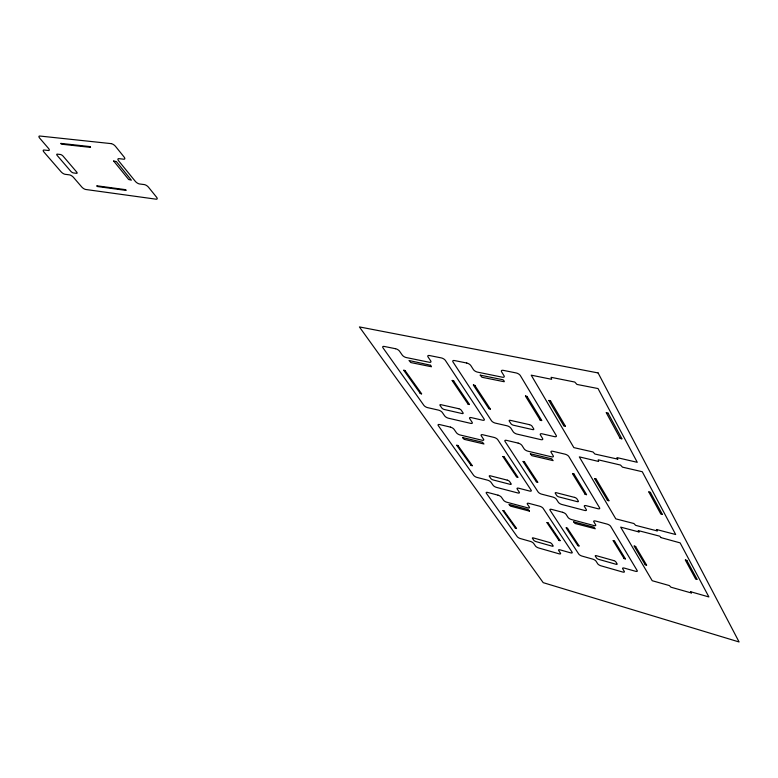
<?xml version="1.0" encoding="UTF-8"?>
<svg xmlns="http://www.w3.org/2000/svg" width="778" height="778" viewBox="0 0 778 778"><rect width="100%" height="100%" fill="white"/><g stroke="black" fill="none" stroke-linecap="round" stroke-linejoin="round"><path stroke-width="1.17" d="M509.143 504.65L510.524 506.128L529.41 511.117M529.429 511.02L528.097 509.522L509.162 504.504M660.814 537.423L659.734 536.188L638.32 530.606M639.001 531.967L620.659 527.124L652.207 580.719L669.362 585.571L670.937 587.195L691.311 592.962M657.147 530.907L635.665 525.354L633.885 523.516L615.797 518.858L579.309 456.871L598.613 461.461L598.214 459.817L620.513 465.059L622.468 467.14L642.268 471.721L675.683 534.525L656.496 529.507M606.325 412.534L608.211 413.167M608.124 413.303L621.904 438.753M690.757 591.766L708.894 596.95L680.128 542.879L660.794 537.559M620.056 438.14L606.266 412.7M621.817 438.899L619.988 438.277M548.918 400.398L550.698 401.01M550.62 401.147L565.421 426.208M563.68 425.605L548.85 400.553M565.334 426.354L563.622 425.77M525.52 395.885L527.251 396.488M527.163 396.634L541.741 420.46M540.049 419.867L525.451 396.06M541.644 420.606L539.99 420.052M648.862 491.803L650.593 492.386M650.447 492.542L662.253 514.2M452.213 380.374L453.827 380.957M453.739 381.103L469.435 404.404M473.413 384.857L475.057 385.45M474.94 385.596L490.354 409.053M660.571 513.616L648.803 491.978M662.156 514.346L660.503 513.781M467.86 403.84L452.135 380.539M469.338 404.56L467.792 404.006M572.55 473.491L574.145 474.045M488.749 408.479L473.345 385.042M574.076 474.201L586.573 494.594M490.247 409.199L488.672 408.625M594.723 478.558L596.356 479.112M596.259 479.277L608.96 500.682M585.007 494.049L572.482 473.656M586.486 494.75L584.949 494.215M685.389 559.897L686.984 560.442M686.906 560.598L697.039 579.231M607.355 500.118L594.664 478.733M608.863 500.828L607.297 500.283M403.84 370.143L405.367 370.707M405.26 370.853L421.647 393.794M695.464 578.686L685.34 560.063M696.913 579.377L695.474 578.89M502.948 456.453L504.445 456.997M504.358 457.143L517.895 477.196M523.117 461.393L524.644 461.938M524.547 462.083L537.802 482.243M420.159 393.25L403.763 370.309M421.55 393.95L420.101 393.435M536.314 481.708L523.079 461.578M634.216 545.962L635.743 546.496M635.645 546.642L646.625 565.129M537.666 482.389L536.266 481.883M645.137 564.604L634.158 546.117M646.547 565.275L645.127 564.799M456.803 445.152L458.232 445.677M458.135 445.823L472.314 465.643M613.2 540.545L614.678 541.07M614.571 541.216L625.424 558.857M516.446 476.671L502.889 456.608M517.808 477.342L516.368 476.817M623.985 558.341L613.161 540.729M625.288 558.993L623.907 558.487M547.022 522.515L548.402 523.02M548.325 523.166L560.102 540.593M566.238 527.747L567.639 528.262M567.532 528.398L579.065 545.893M470.933 465.137L456.754 445.327M472.217 465.789L470.865 465.302M558.76 540.107L546.963 522.67M560.014 540.739L558.721 540.282M577.694 545.397L566.18 527.922M578.968 546.039L577.665 545.592M502.987 510.524L504.29 511.01M504.193 511.146L516.573 528.427M515.299 527.961L502.928 510.689M516.485 528.573L515.24 528.116M690.708 591.902L691.37 592.865M639.039 531.87L638.271 530.732M656.447 529.653L657.206 530.8M430.604 365.242L409.024 360.506L410.803 362.558L431.508 366.759L430.594 365.329M573.697 521.902L575.049 523.487L595.248 528.768L593.964 527.202L573.707 521.863M617.751 459.137L594.917 454.041L592.972 451.96L573.853 447.613L531.199 375.161L551.631 379.314L551.106 377.32L574.777 382.047L576.975 384.439L598.029 388.553L637.27 462.317L616.944 457.6L617.751 459.108M462.579 437.576L464.155 439.356L483.955 443.985L482.399 442.186L462.579 437.576M113.666 161.017L128.671 179.504L131.356 180.175L116.408 161.6L113.666 161.017M480.23 375.152L481.952 377.262L503.473 381.599C505.476 382.523 503.201 379.149 502.228 379.596L480.23 375.152M530.353 453.846L531.88 455.665L553.119 460.634L551.68 458.816L530.382 453.807M111.108 143.619L39.834 136.033A3.598 1.303 36.8 0 0 39.717 138.183L48.528 148.413A3.55 1.274 36.6 0 1 48.392 150.504L44.093 150.008A3.52 1.264 36.5 0 0 43.967 152.07L61.073 171.792A3.452 1.235 36 0 0 65.138 174.301L69.407 174.856A3.443 1.235 35.9 0 1 73.482 177.374L81.768 187.002A3.413 1.225 35.7 0 0 85.804 189.492L156.086 199.187A3.53 1.352 35.1 0 0 156.592 197.233L148.501 187.216A3.559 1.371 35.3 0 0 144.261 184.581L139.563 183.968A3.569 1.371 35.5 0 1 135.323 181.342L118.596 160.803A3.647 1.41 36 0 1 118.985 158.654L123.721 159.208A3.676 1.43 36.1 0 0 124.12 157.039L115.504 146.361A3.715 1.449 36.3 0 0 111.108 143.619M89.898 146.575L60.694 143.366L61.374 144.163L90.569 147.382L89.898 146.575M60.383 154.491L57.339 154.132A2.353 0.856 36.4 0 0 57.232 155.512L70.749 171.248A2.315 0.836 36 0 0 73.482 172.94L76.507 173.329A2.324 0.836 36 0 0 76.662 172.006L63.164 156.213A2.363 0.856 36.4 0 0 60.383 154.491M125.569 189.657L96.676 185.767L97.308 186.516L126.192 190.416L125.569 189.657M598.107 372.944L359.397 326.916L543.209 582.654L739.1 641.976L598.107 372.944M395.545 348.719L384.215 346.443A3.307 1.303 30.2 0 0 383.009 347.863L423.854 405.328A3.131 1.167 29 0 0 427.589 407.633L438.529 410.132A3.141 1.177 28.7 0 1 442.274 412.447L444.685 415.909A3.131 1.177 28.6 0 0 448.42 418.214L470.671 423.368A3.17 1.196 28.2 0 0 472.1 422.24L469.756 418.749A3.19 1.216 28.2 0 1 471.196 417.601L482.642 420.217A3.229 1.235 28 0 0 484.13 419.06L445.395 360.447A3.404 1.381 29.1 0 0 441.321 357.909L429.437 355.527A3.384 1.371 29.4 0 0 428.036 356.946L430.691 360.866A3.365 1.352 29.4 0 1 429.3 362.266L406.223 357.549A3.326 1.313 29.8 0 1 402.255 355.079L399.542 351.199A3.326 1.323 30 0 0 395.545 348.719M466.712 363.015L454.508 360.554A3.433 1.4 28.9 0 0 453.01 361.984L491.472 420.733A3.248 1.255 27.8 0 0 495.323 423.115L507.052 425.799A3.258 1.255 27.5 0 1 510.913 428.201L513.169 431.722A3.258 1.255 27.4 0 0 517.01 434.105L540.905 439.638A3.297 1.284 26.9 0 0 542.606 438.52L540.428 434.97A3.326 1.303 26.9 0 1 542.149 433.823L554.451 436.643A3.355 1.323 26.7 0 0 556.231 435.495L520.326 375.56A3.55 1.498 27.7 0 0 516.125 372.934L503.278 370.357A3.52 1.478 27.9 0 0 501.577 371.787L504.047 375.803A3.501 1.459 28 0 1 502.364 377.204L477.478 372.117A3.452 1.42 28.5 0 1 473.384 369.56L470.836 365.582A3.452 1.42 28.7 0 0 466.712 363.015M458.777 408.713L440.98 404.696A2.12 0.797 28.8 0 0 440.085 405.484L441.797 407.944A2.11 0.797 28.7 0 0 444.306 409.5L462.054 413.536A2.13 0.807 28.4 0 0 462.998 412.758L461.325 410.288A2.14 0.817 28.4 0 0 458.777 408.713M529.497 424.662L510.378 420.344A2.198 0.856 27.5 0 0 509.298 421.131L510.903 423.64A2.188 0.856 27.5 0 0 513.49 425.245L532.551 429.592A2.217 0.866 27.1 0 0 533.679 428.814L532.123 426.286A2.217 0.875 27.1 0 0 529.497 424.662M450.404 427.103L439.58 424.555A3.073 1.118 28.6 0 0 438.296 425.634L473.608 475.319A2.917 1.011 27.8 0 0 477.079 477.439L487.524 480.152A2.927 1.011 27.6 0 1 491.006 482.282L493.096 485.278A2.927 1.011 27.5 0 0 496.559 487.407L517.788 492.951A2.966 1.031 27.1 0 0 519.257 492.104L517.214 489.09A2.986 1.05 27.1 0 1 518.693 488.214L529.604 491.044A3.015 1.06 26.9 0 0 531.131 490.169L497.794 439.726A3.161 1.186 27.7 0 0 494.04 437.411L482.72 434.737A3.141 1.177 27.9 0 0 481.271 435.816L483.537 439.181A3.122 1.157 27.9 0 1 482.097 440.241L460.09 434.98A3.083 1.128 28.3 0 1 456.423 432.714L454.089 429.378A3.083 1.138 28.4 0 0 450.404 427.103M518.177 443.11L506.575 440.367A3.18 1.196 27.5 0 0 505.029 441.447L538.113 491.978A3.034 1.079 26.7 0 0 541.673 494.166L552.837 497.054A3.044 1.079 26.5 0 1 556.406 499.252L558.351 502.296A3.044 1.079 26.4 0 0 561.901 504.484L584.589 510.417A3.083 1.099 26 0 0 586.301 509.58L584.424 506.527A3.102 1.109 25.9 0 1 586.145 505.681L597.815 508.695A3.131 1.128 25.7 0 0 599.595 507.849L568.854 456.56A3.287 1.264 26.4 0 0 564.993 454.158L552.837 451.289A3.268 1.255 26.6 0 0 551.116 452.358L553.226 455.791A3.248 1.235 26.7 0 1 551.514 456.832L527.912 451.191A3.2 1.216 27.1 0 1 524.139 448.857L521.96 445.454A3.209 1.216 27.2 0 0 518.177 443.11M507.285 480.152L490.305 475.805A1.974 0.69 27.6 0 0 489.381 476.408L490.86 478.538A1.974 0.69 27.5 0 0 493.194 479.968L510.125 484.334A1.994 0.7 27.3 0 0 511.088 483.741L509.639 481.601A1.994 0.7 27.3 0 0 507.285 480.152M574.553 497.395L556.396 492.737A2.052 0.739 26.4 0 0 555.307 493.33L556.688 495.489A2.042 0.729 26.4 0 0 559.081 496.967L577.179 501.635A2.071 0.749 26.1 0 0 578.317 501.061L576.975 498.893A2.071 0.749 26.1 0 0 574.553 497.395M498.037 495.178L487.699 492.435A2.869 0.973 27.5 0 0 486.357 493.252L517.185 536.616A2.742 0.885 27 0 0 520.414 538.58L530.401 541.42A2.752 0.885 26.8 0 1 533.64 543.394L535.478 546.02A2.752 0.885 26.7 0 0 538.697 547.984L558.974 553.79A2.791 0.895 26.4 0 0 560.461 553.158L558.682 550.523A2.801 0.904 26.3 0 1 560.17 549.881L570.575 552.837A2.83 0.924 26.2 0 0 572.112 552.185L543.132 508.345A2.956 1.021 26.7 0 0 539.66 506.206L528.875 503.347A2.937 1.011 26.9 0 0 527.396 504.163L529.361 507.081A2.917 1.002 26.9 0 1 527.892 507.878L506.886 502.257A2.888 0.982 27.3 0 1 503.483 500.166L501.46 497.268A2.888 0.982 27.4 0 0 498.037 495.178M562.62 512.294L551.592 509.376A2.976 1.031 26.5 0 0 550.027 510.174L578.764 554.072A2.849 0.934 26 0 0 582.08 556.105L592.71 559.119A2.859 0.934 25.8 0 1 596.026 561.152L597.718 563.807A2.859 0.934 25.7 0 0 601.024 565.83L622.595 572.005A2.898 0.953 25.4 0 0 624.306 571.402L622.672 568.737A2.917 0.963 25.3 0 1 624.384 568.125L635.461 571.266A2.947 0.973 25.1 0 0 637.221 570.653L610.642 526.288A3.073 1.089 25.5 0 0 607.073 524.08L595.549 521.027A3.054 1.07 25.7 0 0 593.818 521.814L595.637 524.771A3.034 1.06 25.8 0 1 593.925 525.549L571.509 519.548A2.995 1.041 26.2 0 1 568.018 517.399L566.131 514.452A2.995 1.041 26.3 0 0 562.62 512.294M549.628 542.509L533.416 537.938A1.857 0.603 26.7 0 0 532.473 538.395L533.766 540.253A1.848 0.603 26.7 0 0 535.935 541.576L552.098 546.166A1.867 0.613 26.5 0 0 553.08 545.718L551.816 543.851A1.867 0.613 26.5 0 0 549.628 542.509M613.677 560.568L596.415 555.706A1.926 0.632 25.7 0 0 595.335 556.134L596.532 558.02A1.926 0.632 25.7 0 0 598.759 559.382L615.962 564.254A1.945 0.642 25.5 0 0 617.09 563.836L615.923 561.949A1.945 0.642 25.5 0 0 613.677 560.568"/></g></svg>
